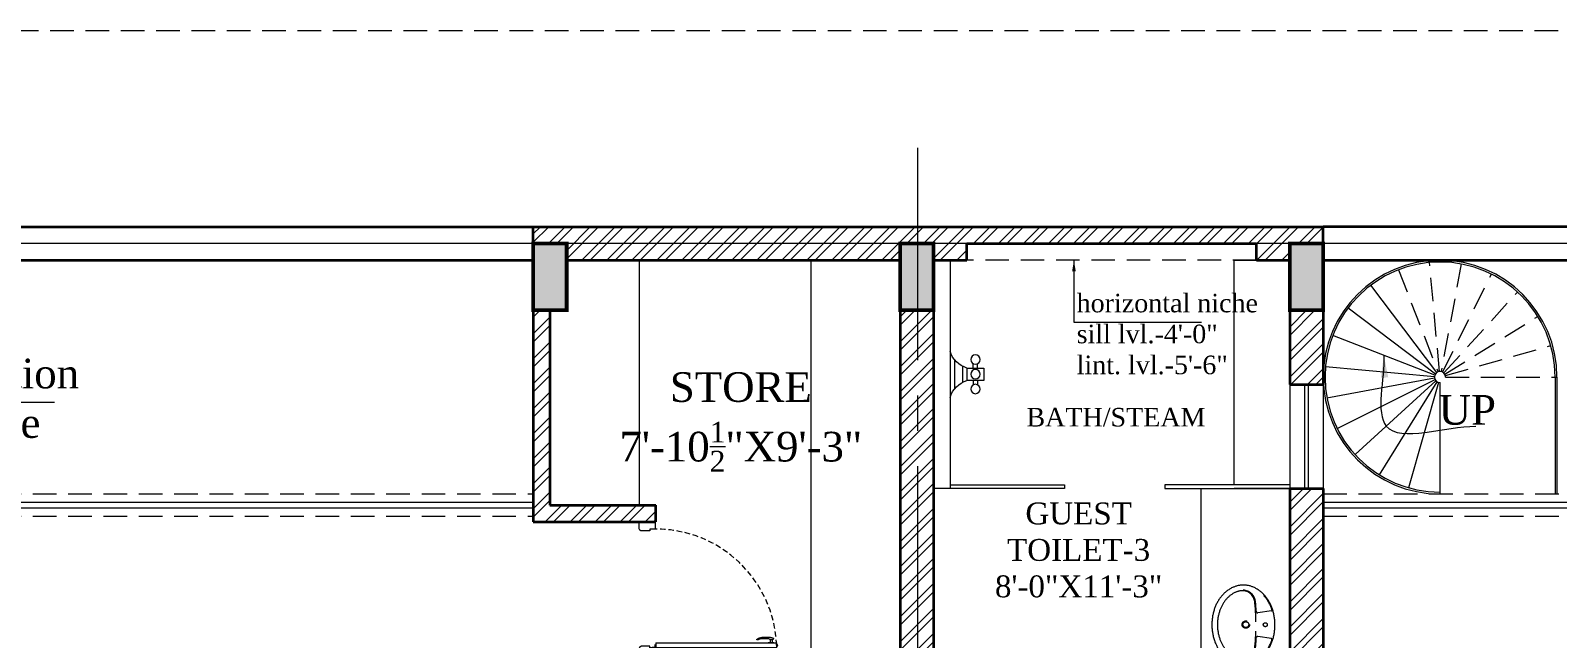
# Model space of a CAD drawing. Header units: inches. Extents: x -61 to 4103, y -308 to 989.
# Drawn here: x 1738.7 to 2150.2, y 825.3 to 989.1 of the extents above; entities that cross this region are included whole.
import ezdxf

# ---------------------------------------------------------------- set-up
doc = ezdxf.new("R2010")
doc.units = ezdxf.units.IN
doc.set_wipeout_variables(frame=1)
for name, pattern in [('$0$$0$$0$HIDDEN', [9.525, 6.35, -3.175]), ('$2$$0$HIDDEN', [0.375, 0.25, -0.125]), ('AR-01-R0-COLUMN LAYOUT$0$# 255 COLUMN LAYOUT PLAN$0$CENTER2', [28.575, 19.05, -3.175, 3.175, -3.175]), ('AR-01-R0-COLUMN LAYOUT$0$$0$HIDDEN', [0.375, 0.25, -0.125]), ('AR-01-R0-COLUMN LAYOUT$0$HIDDEN', [9.525, 6.35, -3.175])]:
    doc.linetypes.add(name, pattern=pattern)
doc.layers.get('0').update_dxf_attribs({"lineweight": 0})
for name, color, linetype, lineweight in [('A-BOUNDARY', 226, 'Continuous', 35), ('A-DOOR', 34, 'Continuous', 13), ('A-FIXTURE', 30, 'Continuous', 13), ('A-HATCH', 8, 'Continuous', 0), ('A-HIDDEN', 8, '$2$$0$HIDDEN', 9), ('A-PROJECTION', 4, '$0$$0$$0$HIDDEN', 9), ('A-STAIR', 5, 'Continuous', 9), ('A-TEXT', 2, 'Continuous', 13), ('A-WALL', 1, 'Continuous', 35), ('A-WINDOW', 4, 'Continuous', 9), ('AR-01-R0-COLUMN LAYOUT$0$A-COMMON WALL', 1, 'Continuous', 0), ('AR-01-R0-COLUMN LAYOUT$0$S-BEAM PLINTH', 3, 'AR-01-R0-COLUMN LAYOUT$0$HIDDEN', 9), ('AR-01-R0-COLUMN LAYOUT$0$S-COLUMN FIRST FLOOR', 6, 'Continuous', 40), ('AR-01-R0-COLUMN LAYOUT$0$S-COLUMN GROUND FLOOR', 6, 'Continuous', 40), ('AR-01-R0-COLUMN LAYOUT$0$S-COLUMN HATCH FIRST FLOOR', 8, 'Continuous', 9), ('AR-01-R0-COLUMN LAYOUT$0$S-COLUMN HATCH GROUND FLOOR', 8, 'Continuous', 9), ('AR-01-R0-COLUMN LAYOUT$0$S-COLUMN S.F. HIDDEN', 8, 'AR-01-R0-COLUMN LAYOUT$0$$0$HIDDEN', 9), ('AR-01-R0-COLUMN LAYOUT$0$S-GRID', 8, 'AR-01-R0-COLUMN LAYOUT$0$# 255 COLUMN LAYOUT PLAN$0$CENTER2', 9)]:
    doc.layers.add(name, color=color, linetype=linetype, lineweight=lineweight)
doc.layers.add('A-FURNITURE', color=35, linetype='Continuous', lineweight=13, true_color=0xab6a54)
doc.styles.add('$0$$0$STYLE1', font='romantic.ttf', dxfattribs={"height": 6})
doc.styles.add('$1$$0$STYLE1', font='romantic.ttf', dxfattribs={"height": 6})
doc.styles.get("Standard").update_dxf_attribs({"font": 'arial.ttf', "height": 9})
doc.dimstyles.get("Standard").update_dxf_attribs({"dimtxt": 18, "dimasz": 6, "dimexe": 0, "dimexo": 6, "dimgap": 0.09, "dimtad": 0, "dimtih": 1, "dimtoh": 1, "dimdec": 1, "dimzin": 0, "dimdsep": 46, "dimlunit": 4, "dimtxsty": 'Standard', "dimblk": 'OBLIQUE', "dimcen": 0.09, "dimclrd": 256, "dimclre": 256, "dimclrt": 256, "dimadec": 0, "dimazin": 0, "dimtfac": 1, "dimtdec": 1, "dimtofl": 0, "dimtmove": 1, "dimatfit": 3, "dimfxl": 1, "dimtolj": 1, "dimtzin": 0, "dimlwd": -1, "dimlwe": -1, "dimarcsym": 0})
pattern_1 = [(45, (1377.729, -0.0001), (-3.367596, 3.367596), []), (45, (1379.974, -0.0001), (-3.367596, 3.367596), [])]

# ---------------------------------------------------------------- blocks, each defined once
blk = doc.blocks.new('$1$$0$handle_')
for p, q in [((-0.75, 0), (0.75, 0)), ((-3.84, -0.87), (-3.85, -0.92)), ((-0.75, -0.13), (-0.75, 0)), ((-0.75, -0.13), (0.75, -0.13)), ((-0.31, -0.13), (-0.31, -0.13)), ((0.3, -0.96), (-0.3, -0.96)), ((-0.29, -0.15), (0.29, -0.15)), ((-0.25, -0.9), (-0.25, -0.15)), ((-0.25, -0.9), (0.25, -0.9)), ((0.25, -0.9), (0.25, -0.15)), ((0.3, -0.96), (0.34, -0.95)), ((0.31, -0.13), (0.31, -0.13)), ((0.65, -1.05), (0.65, -1.23)), ((0.75, -0.13), (0.75, 0))]:
    blk.add_line(p, q)
for centre, radius, start, end in [((-3.78, -0.93), 0.0769, 167.6781, 262.0686), ((-3.77, -0.88), 0.0769, 88.2493, 167.6781), ((-0.3, -1.42), 0.464, 90.2821, 130.7273), ((-0.29, -0.13), 0.0185, 180, 270), ((-0.25, -0.96), 0.0532, 90, 180), ((0.25, -0.96), 0.0532, 0, 90), ((0.29, -0.13), 0.0185, 270, 360), ((0.42, -1.42), 0.478, 67.3956, 98.7522), ((0.57, -1.23), 0.0769, 278.1759, 360), ((0.57, -1.05), 0.0769, 360, 67.3956)]:
    blk.add_arc(centre, radius, start, end)
for points, knots in [([(0.58, -1.31), (0.24, -1.36), (-0.53, -1.5), (-2.81, -1.58), (-3.62, -1.04), (-3.78, -1.01), (-3.79, -1.01)], [0.064651, 0.064651, 0.064651, 0.064651, 0.450521, 1.832326, 2.246212, 2.27179, 2.27179, 2.27179, 2.27179]), ([(-0.6, -1.07), (-0.61, -1.07), (-0.62, -1.07), (-0.77, -1.09), (-0.93, -1.1), (-2.42, -1.12), (-2.75, -1.11), (-3.06, -1.04), (-3.11, -1.02), (-3.21, -0.99), (-3.25, -0.97), (-3.37, -0.91), (-3.43, -0.88), (-3.56, -0.84), (-3.61, -0.82), (-3.7, -0.81), (-3.73, -0.81), (-3.77, -0.81)], [0.667145, 0.667145, 0.667145, 0.667145, 0.681098, 0.681098, 1.004571, 1.004571, 1.651515, 1.651515, 1.812419, 1.812419, 1.988171, 1.988171, 2.163922, 2.163922, 2.251194, 2.251194, 2.323653, 2.323653, 2.323653, 2.323653])]:
    blk.add_open_spline(points, degree=3, knots=knots)
blk = doc.blocks.new("$1$$0$d3'")
at = {"layer": 'A-DOOR'}
for p, q in [((-3.36, 4.49), (-3.36, 37.09)), ((-2.11, 37.09), (-3.36, 37.09)), ((-2.58, 37.09), (-2.58, 37.43)), ((-2.11, 4.49), (-2.11, 37.09)), ((-36, 0), (-36, 4.4)), ((-34.03, 4.4), (-36, 4.4)), ((-34.03, 4.4), (-34.03, 2.9)), ((-3.36, 4.49), (-2.11, 4.49)), ((-2.03, 4.4), (-2.03, 2.9)), ((-2, 4.4), (0, 4.4)), ((-0.75, 4.4), (-0.75, 4.4)), ((-0.75, 4.4), (-0.75, 4.4)), ((0, 0), (0, 4.4)), ((-34.03, 0), (-36, 0)), ((-34.03, 2.9), (-33.53, 2.9)), ((-34.03, 0.14), (-34.03, 0)), ((-33.53, 0.5), (-33.67, 0.5)), ((-33.53, 2.9), (-33.53, 0.5)), ((-2.03, 2.9), (-2.53, 2.9)), ((-2.53, 2.9), (-2.53, 0.5)), ((-2.53, 0.5), (-2.4, 0.5)), ((-2.03, 0.14), (-2.03, 0)), ((-2.03, 0), (0, 0))]:
    blk.add_line(p, q, dxfattribs=at)
at = {"layer": 'A-DOOR', "lineweight": -3}
for p, q in [((-35.5, 4.4), (-35.5, 4.4)), ((-2.08, 4.49), (-2.95, 4.49)), ((-2.95, 4.47), (-2.95, 4.49)), ((-2.08, 4.47), (-2.95, 4.47)), ((-2.02, 4.41), (-2.02, 3.54)), ((-2, 4.41), (-2, 3.54)), ((-2.02, 3.54), (-2, 3.54))]:
    blk.add_line(p, q, dxfattribs=at)
blk.add_circle((-2.02, 4.47), 0.0663, dxfattribs=at)
at = {"layer": 'A-DOOR', "linetype": '$2$$0$HIDDEN', "ltscale": 6}
blk.add_arc((-1.47, 4.55), 32.56, 92.2361, 180.2684, dxfattribs=at)
at = {"layer": 'A-DOOR'}
for centre, radius, start, end in [((-2.58, 37.09), 0.337, 90, 180), ((-34.03, 0.5), 0.362, 270, 0), ((-2.03, 0.5), 0.362, 180, 270)]:
    blk.add_arc(centre, radius, start, end, dxfattribs=at)
at = {"layer": 'A-DOOR', "extrusion": (0, 0, -1), "zscale": -1, "rotation": 90}
blk.add_blockref('$1$$0$handle_', (3.36, 35.59), dxfattribs=at)
at = {"layer": 'A-DOOR', "rotation": 90}
blk.add_blockref('$1$$0$handle_', (-2.11, 35.59), dxfattribs=at)
blk = doc.blocks.new('$1$$0$DC XVS')
at = {"linetype": '$2$$0$HIDDEN', "ltscale": 20}
blk.add_lwpolyline([(42965.79, -4769.5, -0.120605), (42968.95, -4770.26, -0.10507), (42971.81, -4772.61, -0.088649), (42973.64, -4775.97, -0.079738), (42974.32, -4780.16, -0.079738), (42973.66, -4784.36, -0.088649), (42971.85, -4787.73, -0.10507), (42968.99, -4790.09, -0.120605), (42965.84, -4790.87, -0.120605), (42962.69, -4790.11, -0.10507), (42959.82, -4787.75, -0.088649), (42958, -4784.39, -0.079738), (42957.32, -4780.2, -0.079738), (42957.98, -4776.01, -0.088649), (42959.79, -4772.64, -0.10507), (42962.65, -4770.27, -0.120605)], format="xyb", close=True, dxfattribs=at)
for points in [[(42966.19, -4789.36, -0.017243), (42965.84, -4789.37, -0.120605), (42963.38, -4788.78, -0.10507), (42961, -4786.82, -0.088649), (42959.42, -4783.92, -0.079738), (42958.82, -4780.2, -0.079738), (42959.41, -4776.48, -0.088649), (42960.97, -4773.57, -0.10507), (42963.34, -4771.6, -0.120605), (42965.8, -4771, -0.120605)], [(42971.32, -4772.31, -0.016805), (42971.7, -4772.76, -0.092161), (42973.52, -4776.2, -0.435128), (42973.39, -4776.43), (42969.68, -4776.98, -0.396344), (42969.27, -4776.55, 0.011856), (42969.06, -4773.81, 0.340407), (42965.81, -4770.81)], [(42971.32, -4788.06, 0.016805), (42971.7, -4787.61, 0.092161), (42973.52, -4784.17, 0.435128), (42973.39, -4783.93), (42969.68, -4783.39, 0.44775), (42969.3, -4783.66, -0.015365), (42969.02, -4786.93, -0.272514), (42966.23, -4789.54, -0.272514)]]:
    blk.add_lwpolyline(points, format="xyb", dxfattribs=at)
for centre, radius in [((42966.47, -4780.14), 0.991), ((42966.47, -4780.14), 0.789), ((42971.72, -4780.18), 0.542)]:
    blk.add_circle(centre, radius, dxfattribs=at)
for centre, radius, start, end in [((42965.51, -4774.37), 3.38, 1.2814, 85.1225), ((42908.69, -4780.33), 60.51, 353.7877, 5.7231), ((42965.4, -4785.87), 3.58, 282.7297, 343.7047)]:
    blk.add_arc(centre, radius, start, end, dxfattribs=at)
blk = doc.blocks.new('$1$$0$AK-BASE PLANS$0$$0$$0$Health Faucet-plan')
for p, q in [((0, 50.8), (69.9, 50.8)), ((12.5, 44.4), (57.4, 44.4)), ((47.1, 31.7), (22.9, 31.7)), ((25.4, 15.9), (19.1, 15.9)), ((25.4, 9.5), (19.1, 9.5)), ((44.4, 15.9), (50.8, 15.9)), ((44.4, 9.5), (50.8, 9.5))]:
    blk.add_line(p, q)
blk.add_lwpolyline([(25.4, 25.4), (25.4, 0), (44.4, 0), (44.4, 25.4)], close=True)
for centre in [(12.7, 12.7), (34.9, 12.7), (57.2, 12.7)]:
    blk.add_circle(centre, 7.1)
for centre, start, end in [((-9.5, 15.9), 15.2551, 74.7449), ((79.4, 15.9), 105.2551, 164.7449)]:
    blk.add_arc(centre, 36.2, start, end)
blk = doc.blocks.new('_Oblique')
at = {"color": 0, "linetype": 'ByBlock', "lineweight": -2}
blk.add_line((-0.5, -0.5), (0.5, 0.5), dxfattribs=at)

msp = doc.modelspace()

# ---------------------------------------------------------------- hatches: boundary and pattern name
at = {"layer": 'A-HATCH'}
h = msp.add_hatch(dxfattribs=at)
h.set_pattern_fill('ANSI32', color=256, scale=0.5)
h.set_pattern_definition([(45, (1377.729, -0.0001), (-3.367596, 3.367596), []), (45, (1379.974, -0.0001), (-3.367596, 3.367596), [])])
h.paths.add_polyline_path([(2087.09, 931.69), (2087.09, 936.19), (1874.23, 936.19), (1874.23, 931.69), (1883.23, 931.69), (1883.23, 927.19), (1973.09, 927.19), (1973.09, 931.69), (1982.09, 931.69), (1982.09, 927.19), (1991.09, 927.19), (1991.09, 931.69), (2069.09, 931.69), (2069.09, 927.19), (2078.09, 927.19), (2078.09, 931.69)])
h = msp.add_hatch(dxfattribs=at)
h.set_pattern_fill('ANSI32', color=256, scale=0.5)
h.set_pattern_definition(pattern_1)
h.paths.add_polyline_path([(1878.73, 913.69), (1874.23, 913.69), (1874.23, 856.69), (1907.23, 856.69), (1907.23, 861.19), (1878.73, 861.19)])
h = msp.add_hatch(dxfattribs=at)
h.set_pattern_fill('ANSI32', color=256, scale=0.5)
h.set_pattern_definition(pattern_1)
h.paths.add_polyline_path([(1982.09, 913.69), (1977.73, 913.69), (1977.73, 816.19), (1982.09, 816.19)])
h.paths.add_polyline_path([(1977.73, 913.69), (1973.09, 913.69), (1973.09, 816.19), (1977.73, 816.19)])
h.paths.add_polyline_path([(1977.73, 783.19), (1973.09, 783.19), (1973.09, 699.19), (1947.59, 699.14), (1947.59, 694.64), (1973.09, 694.69), (1973.09, 603.19), (1977.73, 603.19)])
h.paths.add_polyline_path([(1982.09, 783.19), (1977.73, 783.19), (1977.73, 603.19), (1982.09, 603.19)])
h = msp.add_hatch(dxfattribs=at)
h.set_pattern_fill('ANSI32', color=256, scale=0.5)
h.set_pattern_definition([(45, (1377.729, -0.0001), (-3.367596, 3.367596), []), (45, (1379.974, -0.0001), (-3.367596, 3.367596), [])])
h.paths.add_polyline_path([(2087.09, 913.69), (2078.09, 913.69), (2078.09, 893.69), (2087.09, 893.69), (2087.09, 893.69), (2087.09, 895.61, -0.001256), (2087.09, 895.77)])
h = msp.add_hatch(dxfattribs=at)
h.set_pattern_fill('ANSI32', color=256, scale=0.5)
h.set_pattern_definition(pattern_1)
h.paths.add_polyline_path([(2087.09, 865.69), (2078.09, 865.69), (2078.09, 792.19), (2051.09, 792.19), (2051.09, 783.19), (2082.59, 783.19), (2082.59, 622.69), (2087.09, 622.69), (2087.09, 783.19), (2130.09, 783.19), (2130.09, 792.19), (2087.09, 792.19)])
at = {"layer": 'AR-01-R0-COLUMN LAYOUT$0$S-COLUMN HATCH FIRST FLOOR', "linetype": 'ByBlock'}
h = msp.add_hatch(color=256, dxfattribs=at)
h.dxf.hatch_style = 1
h.paths.add_polyline_path([(1874.23, 913.69), (1874.23, 931.69), (1883.23, 931.69), (1883.23, 913.69)])
h = msp.add_hatch(color=256, dxfattribs=at)
h.dxf.hatch_style = 1
h.paths.add_polyline_path([(1973.09, 913.69), (1973.09, 931.69), (1982.09, 931.69), (1982.09, 913.69)])
h = msp.add_hatch(color=256, dxfattribs=at)
h.dxf.hatch_style = 1
h.paths.add_polyline_path([(2078.09, 913.69), (2078.09, 931.69), (2087.09, 931.69), (2087.09, 913.69)])
at = {"layer": 'AR-01-R0-COLUMN LAYOUT$0$S-COLUMN HATCH GROUND FLOOR', "linetype": 'ByBlock'}
for points in [[(1883.23, 931.69), (1874.23, 931.69), (1874.23, 913.69), (1883.23, 913.69)], [(1982.09, 931.69), (1973.09, 931.69), (1973.09, 913.69), (1982.09, 913.69)], [(2078.09, 913.69), (2078.09, 931.69), (2087.09, 931.69), (2087.09, 913.69)]]:
    msp.add_hatch(color=256, dxfattribs=at).paths.add_polyline_path(points)

# ---------------------------------------------------------------- linework, layer by layer
at = {"layer": 'A-BOUNDARY'}
for p, q in [((1491.73, 936.19), (1874.23, 936.19)), ((2469.66, 936.19), (2087.09, 936.19)), ((1491.73, 927.19), (1874.23, 927.19)), ((2087.09, 927.19), (2469.66, 927.19))]:
    msp.add_line(p, q, dxfattribs=at)
at = {"layer": 'A-FIXTURE'}
for p, q in [((1986.59, 927.19), (1986.59, 865.69)), ((2063.09, 866.69), (2063.09, 927.19)), ((2063.09, 927.19), (2069.09, 927.19)), ((1986.59, 865.69), (1982.09, 865.69)), ((2054.09, 865.69), (2054.09, 792.19)), ((2054.09, 865.69), (2078.09, 865.69)), ((2078.09, 865.69), (2063.09, 865.69))]:
    msp.add_line(p, q, dxfattribs=at)
at = {"layer": 'A-FIXTURE', "color": 4}
for points in [[(1986.59, 866.69), (2017.41, 866.69), (2017.41, 865.69), (1986.59, 865.69)], [(2078.09, 866.69), (2044.41, 866.69)], [(2044.41, 866.69), (2044.41, 865.69), (2078.09, 865.69)]]:
    msp.add_lwpolyline(points, dxfattribs=at)
at = {"layer": 'A-FURNITURE'}
for p, q in [((1902.73, 927.19), (1902.73, 861.19)), ((1949.09, 816.19), (1949.09, 927.19))]:
    msp.add_line(p, q, dxfattribs=at)
at = {"layer": 'A-HIDDEN', "linetype": '$0$$0$$0$HIDDEN'}
msp.add_line((2069.09, 927.19), (1991.09, 927.19), dxfattribs=at)
at = {"layer": 'A-PROJECTION'}
for p, q in [((1491.73, 864.19), (1874.09, 864.19)), ((2087.09, 864.19), (2469.45, 864.19)), ((1491.73, 858.19), (1874.09, 858.19)), ((2087.09, 858.19), (2469.45, 858.19))]:
    msp.add_line(p, q, dxfattribs=at)
at = {"layer": 'A-STAIR', "linetype": '$0$$0$$0$HIDDEN'}
for p, q in [((2118.46, 897.18), (2115.73, 926.56)), ((2124.29, 926.16), (2118.87, 897.16)), ((2107.4, 924.6), (2118.05, 897.09)), ((2119.26, 897.03), (2132.41, 923.44)), ((2119.6, 896.8), (2139.48, 918.6)), ((2119.87, 896.48), (2144.95, 912.01)), ((2120.04, 896.1), (2148.41, 904.17)), ((2120.09, 895.69), (2150.09, 895.69))]:
    msp.add_line(p, q, dxfattribs=at)
at = {"layer": 'A-STAIR'}
for p, q in [((2117.69, 896.89), (2099.91, 920.43)), ((2093.86, 914.37), (2117.4, 896.59)), ((2117.2, 896.23), (2089.69, 906.89)), ((2087.73, 898.55), (2117.1, 895.83)), ((2117.12, 895.41), (2088.12, 889.99)), ((2090.84, 881.87), (2117.25, 895.02)), ((2117.49, 894.68), (2095.68, 874.8)), ((2102.27, 869.33), (2117.8, 894.41)), ((2118.18, 894.25), (2110.11, 865.87)), ((2118.59, 864.19), (2118.59, 894.19)), ((2149.59, 895.69), (2149.59, 864.19)), ((2150.09, 895.69), (2150.09, 864.19)), ((1491.73, 861.94), (1874.23, 861.94)), ((1491.73, 860.44), (1874.23, 860.44)), ((2087.09, 861.94), (2469.59, 861.94)), ((2087.09, 860.44), (2469.59, 860.44))]:
    msp.add_line(p, q, dxfattribs=at)
for radius in [31.5, 31, 1.5]:
    msp.add_arc((2118.59, 895.69), radius, 0, 270, dxfattribs=at)
at = {"layer": 'A-WALL'}
for p, q in [((1874.23, 936.19), (2087.09, 936.19)), ((1874.23, 931.69), (1874.23, 936.19)), ((2087.09, 931.69), (2087.09, 936.19)), ((1991.09, 927.19), (1991.09, 931.69)), ((1991.09, 931.69), (2069.09, 931.69)), ((2069.09, 927.19), (2069.09, 931.69)), ((1883.23, 927.19), (1973.09, 927.19)), ((1982.09, 927.19), (1991.09, 927.19)), ((2069.09, 927.19), (2078.09, 927.19)), ((1874.23, 913.69), (1874.23, 856.69)), ((1878.73, 913.69), (1878.73, 861.19)), ((1973.09, 913.69), (1973.09, 816.19)), ((1982.09, 913.69), (1982.09, 816.19)), ((2078.09, 913.69), (2078.09, 893.69)), ((2087.09, 913.69), (2087.09, 893.69)), ((2078.09, 865.69), (2078.09, 792.19)), ((2087.09, 865.69), (2087.09, 792.19)), ((1878.73, 861.19), (1907.23, 861.19)), ((1907.23, 856.69), (1907.23, 861.19)), ((1874.23, 856.69), (1907.23, 856.69))]:
    msp.add_line(p, q, dxfattribs=at)
at = {"layer": 'A-WALL', "ltscale": 0.01}
for p, q in [((2078.09, 893.69), (2087.09, 893.69)), ((2078.09, 865.69), (2087.09, 865.69))]:
    msp.add_line(p, q, dxfattribs=at)
at = {"layer": 'A-WINDOW'}
for p, q in [((2078.09, 893.69), (2078.09, 865.69)), ((2082.09, 893.69), (2082.09, 865.69)), ((2083.09, 893.69), (2083.09, 865.69)), ((2087.09, 893.69), (2087.09, 865.69))]:
    msp.add_line(p, q, dxfattribs=at)
at = {"layer": 'AR-01-R0-COLUMN LAYOUT$0$A-COMMON WALL'}
for p, q in [((1377.73, 936.19), (2577.73, 936.19)), ((2573.23, 931.69), (1382.23, 931.69))]:
    msp.add_line(p, q, dxfattribs=at)
at = {"layer": 'AR-01-R0-COLUMN LAYOUT$0$S-COLUMN FIRST FLOOR', "linetype": 'ByBlock'}
for points in [[(1874.23, 913.69), (1874.23, 931.69), (1883.23, 931.69), (1883.23, 913.69)], [(1973.09, 913.69), (1973.09, 931.69), (1982.09, 931.69), (1982.09, 913.69)], [(2078.09, 913.69), (2078.09, 931.69), (2087.09, 931.69), (2087.09, 913.69)]]:
    msp.add_lwpolyline(points, close=True, dxfattribs=at)
at = {"layer": 'AR-01-R0-COLUMN LAYOUT$0$S-COLUMN GROUND FLOOR', "linetype": 'ByBlock'}
for points in [[(1874.23, 913.69), (1874.23, 931.69), (1883.23, 931.69), (1883.23, 913.69)], [(1973.09, 913.69), (1973.09, 931.69), (1982.09, 931.69), (1982.09, 913.69)], [(2078.09, 913.69), (2078.09, 931.69), (2087.09, 931.69), (2087.09, 913.69)]]:
    msp.add_lwpolyline(points, close=True, dxfattribs=at)
at = {"layer": 'AR-01-R0-COLUMN LAYOUT$0$S-COLUMN S.F. HIDDEN', "ltscale": 20, "const_width": 1}
for points in [[(1874.23, 913.69), (1874.23, 931.69), (1883.23, 931.69), (1883.23, 913.69)], [(1973.09, 913.69), (1973.09, 931.69), (1982.09, 931.69), (1982.09, 913.69)], [(2078.09, 913.69), (2078.09, 931.69), (2087.09, 931.69), (2087.09, 913.69)]]:
    msp.add_lwpolyline(points, close=True, dxfattribs=at)
at = {"layer": 'AR-01-R0-COLUMN LAYOUT$0$S-GRID', "ltscale": 3}
msp.add_line((1977.73, 957.43), (1977.73, -72), dxfattribs=at)

# ---------------------------------------------------------------- block references
at = {"layer": 'A-DOOR', "rotation": 270}
msp.add_blockref("$1$$0$d3'", (1902.73, 820.69), dxfattribs=at)
at = {"layer": 'A-FIXTURE'}
msp.add_blockref('$1$$0$DC XVS', (-40900.22, 5609.13), dxfattribs=at)

# ---------------------------------------------------------------- texts
at = {"layer": 'A-TEXT', "char_height": 5, "attachment_point": 5}
for s, width, insert, style in [('\\A1;\\pxql;horizontal niche\\Psill lvl.-4\'-0"\\Plint. lvl.-5\'-6"', 82.4178, (2061.87, 907.25), '$1$$0$STYLE1'), ('\\A1;BATH/STEAM', 70.3757, (2031.26, 884.84), '$0$$0$STYLE1')]:
    msp.add_mtext_dynamic_manual_height_columns(s, width=width, gutter_width=1, heights=[0], dxfattribs=dict(at, insert=insert, style=style))
at = {"layer": 'A-TEXT', "attachment_point": 5, "style": '$1$$0$STYLE1'}
for s, insert, char_height, width in [('\\A1;Projection\\Pabove', (1727, 889.92), 8, 129.4496), ('\\A1;STORE\\P7\'-10{\\H0.7x;\\S1/2;}"X9\'-3"', (1930.16, 883.61), 8, 129.4496), ('\\A1;UP', (2125.94, 886.79), 8, 129.4496), ('\\A1;GUEST TOILET-3\\P8\'-0"X11\'-3"', (2021.19, 849.07), 5.8962, 54.332)]:
    msp.add_mtext(s, dxfattribs=dict(at, insert=insert, char_height=char_height, width=width))

# ---------------------------------------------------------------- leaders
at = {"layer": 'A-TEXT'}
for points, override in [([(2019.93, 927.19), (2019.93, 910.49), (2054.31, 910.49)], {"dimtxt": 9, "dimasz": 3, "dimtih": 0, "dimtoh": 0, "dimfxl": 2, "dimfxlon": 1}), ([(1707.36, 862.69), (1707.36, 888.89), (1745.23, 888.89)], {"dimtxt": 9, "dimgap": 0.09, "dimtad": 0, "dimtih": 0, "dimtoh": 0, "dimfxl": 2, "dimfxlon": 1})]:
    msp.add_leader(points, dimstyle='Standard', override=override, dxfattribs=at)
at = {"layer": 'A-TEXT', "path_type": 1}
msp.add_leader([(2103.44, 901.56), (2104.08, 882.46), (2128.19, 882.46)], dimstyle='Standard', override={"dimtxt": 9, "dimgap": 0.09, "dimtad": 0, "dimtih": 0, "dimtoh": 0, "dimfxl": 2, "dimfxlon": 1}, dxfattribs=at)

# ---------------------------------------------------------------- next in the draw order: block references
at = {"layer": 'A-FIXTURE', "xscale": -0.177889858110575, "yscale": 0.177889858110575, "zscale": 0.177889858110575, "rotation": 90}
msp.add_blockref('$1$$0$AK-BASE PLANS$0$$0$$0$Health Faucet-plan', (1995.63, 902.65), dxfattribs=at)

# ---------------------------------------------------------------- next in the draw order: linework, layer by layer
at = {"layer": 'AR-01-R0-COLUMN LAYOUT$0$S-BEAM PLINTH'}
msp.add_lwpolyline([(1324.93, 989.07), (2651.74, 989.07), (2651.74, -308.04), (1324.93, -308.04)], close=True, dxfattribs=at)

doc.saveas('drawing.dxf')
